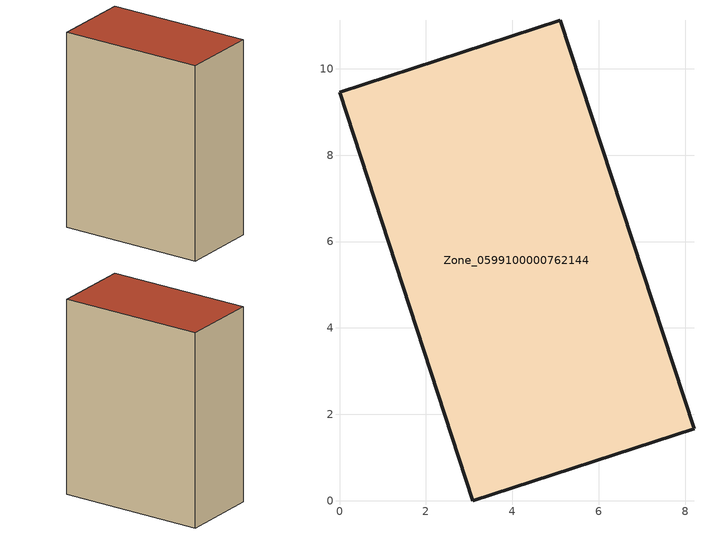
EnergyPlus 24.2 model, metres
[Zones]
Zone_0599100000762144
 floor ground (C_G): 8.21,1.67 3.09,0 0,9.45 5.11,11.12 z2.61
 wall outside (C_F): 3.09,0 8.21,1.67 5.11,11.12 0,9.45 3.09,0 z2.61:16.02
 roof outside (C_R): 5.11,11.12 0,9.45 3.09,0 8.21,1.67 z16.02
[BUILDING]
Pand.0599100000762144: North Axis=0; Terrain=City; Loads Convergence Tolerance Value=0.04; Temperature Convergence Tolerance Value=0.4; Solar Distribution=FullExterior; Maximum Number of Warmup Days=25; Minimum Number of Warmup Days=1
[Site:Location]
Rotterdam.The.Hague.AP_ZH_NLD Design_Conditions: Latitude=51.96; Longitude=4.45; Time Zone=1; Elevation=-4.5
[SITE:GROUNDTEMPERATURE:BUILDINGSURFACE]
18, 18, 18, 18, 18, 18, 18, 18, 18, 18, 18, 18
[MATERIAL] Thermal Absorptance=0.9; Solar Absorptance=0.7; Visible Absorptance=0.7
Name | Roughness | Thickness | Conductivity | Density | Specific Heat
G.TC.2006-2014 | MediumSmooth | 0.15 | 0.06 | 540 | 1210
F.TC.2006-2014 | Rough | 0.3 | 0.12 | 1920 | 840
R.TC.2006-2014 | MediumRough | 0.2 | 0.08 | 1500 | 1000
[CONSTRUCTION]
C_G: G.TC.2006-2014
C_F: F.TC.2006-2014
C_R: R.TC.2006-2014
[ZONE]
Zone_0599100000762144: Type=1; Multiplier=1; Ceiling Height=Autocalculate; Volume=Autocalculate; Floor Area=autocalculate; Part of Total Floor Area=Yes
[ZONEINFILTRATION:DESIGNFLOWRATE]
Infil_Zone_0599100000762144: Zone or ZoneList or Space or SpaceList=Zone_0599100000762144; Schedule=AlwaysOn; Design Flow Rate Calculation Method=Flow/Area; Flow Rate per Floor Area=0.0015; Constant Term Coefficient=1; Temperature Term Coefficient=0; Velocity Term Coefficient=0; Velocity Squared Term Coefficient=0
[HVACTEMPLATE:ZONE:IDEALLOADSAIRSYSTEM]
Zone_0599100000762144: Maximum Heating Supply Air Temperature=50; Minimum Cooling Supply Air Temperature=13; Maximum Heating Supply Air Humidity Ratio=0.0156; Minimum Cooling Supply Air Humidity Ratio=0.0077; Heating Limit=NoLimit; Cooling Limit=NoLimit; Dehumidification Control Type=ConstantSensibleHeatRatio; Cooling Sensible Heat Ratio=0.7; Dehumidification Setpoint=60; Humidification Control Type=None; Humidification Setpoint=30; Outdoor Air Method=None; Outdoor Air Flow Rate per Person=0.00944; Outdoor Air Flow Rate per Zone Floor Area=0; Outdoor Air Flow Rate per Zone=0; Demand Controlled Ventilation Type=None; Outdoor Air Economizer Type=NoEconomizer; Heat Recovery Type=None; Sensible Heat Recovery Effectiveness=0.7; Latent Heat Recovery Effectiveness=0.65
[ZONECONTROL:THERMOSTAT]
ThermostatControl_Zone_0599100000762144: Zone or ZoneList=Zone_0599100000762144; Control Type Schedule=DualSetpointControlType; Control 1=Thermostat_Zone_0599100000762144; Temperature Difference Between Cutout And Setpoint=0
[THERMOSTATSETPOINT:DUALSETPOINT]
Thermostat_Zone_0599100000762144: Heating Setpoint Temperature Schedule=HeatingSetpoint_Zone_0599100000762144; Cooling Setpoint Temperature Schedule=CoolingSetpoint_Zone_0599100000762144
[SCHEDULE:COMPACT]
HeatingSetpoint_Zone_0599100000762144: Through: 12/31, For: AllDays, Until: 24:00, 21
CoolingSetpoint_Zone_0599100000762144: Through: 12/31, For: AllDays, Until: 24:00, 24
DualSetpointControlType: Through: 12/31, For: AllDays, Until: 24:00, 4
AlwaysOn: Through: 12/31, For: AllDays, Until: 24:00, 1
